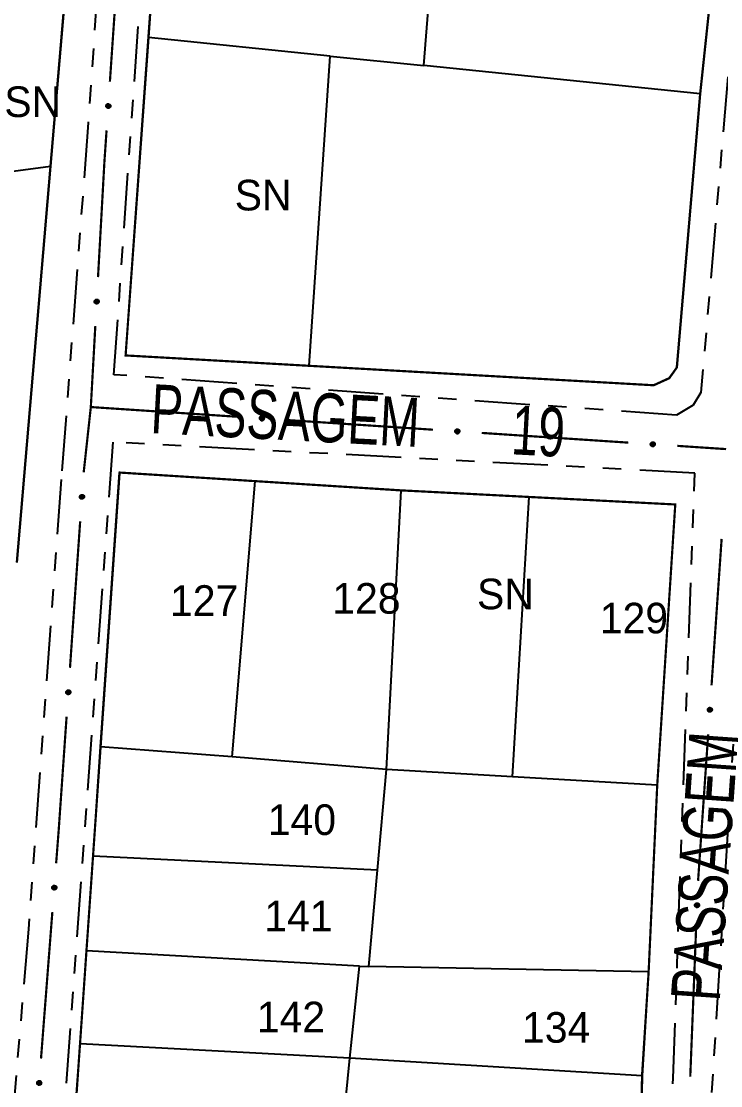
# Model space of a CAD drawing. Extents: x 203555 to 204724, y 4873703 to 4874787.
# Drawn here: x 204146 to 204203.1, y 4874128.2 to 4874215.2 of the extents above; entities that cross this region are included whole.
import ezdxf
from ezdxf.enums import TextEntityAlignment as Align

# ---------------------------------------------------------------- set-up
doc = ezdxf.new("R2010")
doc.units = 0
doc.header["$LTSCALE"] = 1.5
doc.header["$MEASUREMENT"] = 0
doc.linetypes.add('TRACO_25', pattern=[8, 3, -1, 1, -1, 1, -1])
for name, color, linetype in [('CD_MALHA_LOTES', 7, 'CONTINUOUS'), ('RU-QUADRA', 210, 'CONTINUOUS'), ('SV-EIXO-RUA-N-PAV', 6, 'CONTINUOUS'), ('SV-RUA-NAO-PAV', 7, 'CONTINUOUS'), ('SV-TXT-RUA-N-PAV', 7, 'CONTINUOUS'), ('Th_NmrPort', 1, 'CONTINUOUS')]:
    doc.layers.add(name, color=color, linetype=linetype)
doc.styles.add('ARIAL', font='ARIAL.SHX')

msp = doc.modelspace()

# ---------------------------------------------------------------- linework, layer by layer
at = {"layer": 'CD_MALHA_LOTES', "linetype": 'Continuous', "flags": 128}
for points in [[(204157.948806, 4874236.347314), (204156.35773, 4874213.833487)], [(204178.860149, 4874211.533208), (204180.046047, 4874226.638532)], [(204203.06, 4874224.70722), (204201.418482, 4874209.227212)], [(204149.717776, 4874219.278791), (204148.359685, 4874203.320337)], [(204156.35773, 4874213.833487), (204154.498344, 4874187.861681)], [(204171.20353, 4874212.315895), (204156.35773, 4874213.833487)], [(204169.498958, 4874187.014803), (204171.20353, 4874212.315895)], [(204171.20353, 4874212.315895), (204178.860149, 4874211.533208)], [(204201.418482, 4874209.227212), (204178.860149, 4874211.533208)], [(204201.418482, 4874209.227212), (204199.510648, 4874186.868409), (204198.898136, 4874186.000017), (204197.628803, 4874185.426698), (204169.498958, 4874187.014803)], [(204129.415479, 4874200.780359), (204148.359685, 4874203.320337)], [(204148.359685, 4874203.320337), (204145.610182, 4874170.950442)], [(204154.498344, 4874187.861681), (204169.498958, 4874187.014803)], [(204152.456783, 4874155.898915), (204154.008751, 4874178.295511)], [(204154.008751, 4874178.295511), (204165.067978, 4874177.596171)], [(204163.188294, 4874155.068018), (204165.067978, 4874177.596171)], [(204165.067978, 4874177.596171), (204177.014861, 4874176.840699)], [(204175.810425, 4874154.047154), (204177.014861, 4874176.840699)], [(204177.014861, 4874176.840699), (204187.460962, 4874176.302779)], [(204186.102378, 4874153.450553), (204187.460962, 4874176.302779)], [(204187.460962, 4874176.302779), (204199.388501, 4874175.688572)], [(204199.388501, 4874175.688572), (204197.915222, 4874152.754811)], [(204151.837883, 4874146.967513), (204152.456783, 4874155.898915)], [(204163.188294, 4874155.068018), (204152.456783, 4874155.898915)], [(204175.810425, 4874154.047154), (204163.188294, 4874155.068018)], [(204175.066956, 4874145.80783), (204175.810425, 4874154.047154)], [(204186.102378, 4874153.450553), (204175.810425, 4874154.047154)], [(204197.915222, 4874152.754811), (204186.102378, 4874153.450553)], [(204197.915222, 4874152.754811), (204197.213782, 4874137.516815)], [(204151.300911, 4874139.218417), (204151.837883, 4874146.967513)], [(204175.066956, 4874145.80783), (204151.837883, 4874146.967513)], [(204174.358747, 4874137.959277), (204175.066956, 4874145.80783)], [(204150.775359, 4874131.634136), (204151.300911, 4874139.218417)], [(204173.60905, 4874137.97379), (204151.300911, 4874139.218417)], [(204172.806369, 4874130.45355), (204173.60905, 4874137.97379)], [(204173.60905, 4874137.97379), (204174.358747, 4874137.959277)], [(204197.213782, 4874137.516815), (204174.358747, 4874137.959277)], [(204197.213782, 4874137.516815), (204196.67463, 4874129.023223)], [(204150.255738, 4874124.135426), (204150.775359, 4874131.634136)], [(204172.806369, 4874130.45355), (204150.775359, 4874131.634136)], [(204172.058993, 4874122.70893), (204172.806369, 4874130.45355)], [(204196.67463, 4874129.023223), (204172.806369, 4874130.45355)], [(204196.67463, 4874129.023223), (204196.53253, 4874121.120501)]]:
    msp.add_lwpolyline(points, dxfattribs=at)
at = {"layer": 'RU-QUADRA', "linetype": 'Continuous', "const_width": 0.18, "flags": 128}
for points in [[(204145.610182, 4874170.950442), (204148.359685, 4874203.320337), (204149.717776, 4874219.278791), (204150.818705, 4874236.132016), (204151.594941, 4874257.052518), (204151.794491, 4874274.447751), (204151.890514, 4874282.818344), (204151.047781, 4874290.597971), (204153.675186, 4874290.728986), (204153.438682, 4874302.174004), (204155.04448, 4874302.135392), (204155.285515, 4874313.652066), (204176.228809, 4874311.02542), (204177.891283, 4874342.037418), (204178.6988, 4874354.560613), (204177.819166, 4874354.577341), (204178.616483, 4874372.990273), (204179.755085, 4874373.021365), (204180.02091, 4874379.503636), (204181.257058, 4874409.64768), (204171.19837, 4874410.948963), (204151.47935, 4874413.499996), (204138.75716, 4874415.04792)], [(204196.532301, 4874121.107744), (204196.67463, 4874129.023223), (204197.213782, 4874137.516815), (204197.915222, 4874152.754811), (204199.388501, 4874175.688572), (204177.014861, 4874176.840699), (204154.008751, 4874178.295511), (204152.456783, 4874155.898915), (204151.837883, 4874146.967513), (204151.300911, 4874139.218417), (204150.775359, 4874131.634136), (204150.255738, 4874124.135426)]]:
    msp.add_lwpolyline(points, dxfattribs=at)
msp.add_lwpolyline([(204208.242088, 4874296.021092), (204164.743372, 4874300.949797), (204163.79895, 4874300.491406), (204163.203281, 4874299.663063), (204160.931664, 4874277.705262), (204159.482338, 4874257.468029), (204158.783569, 4874247.710973), (204158.059896, 4874237.606169), (204157.410469, 4874228.538092), (204156.35773, 4874213.833487), (204154.498344, 4874187.861681), (204169.498958, 4874187.014803), (204197.628803, 4874185.426698), (204198.898136, 4874186.000017), (204199.510648, 4874186.868409), (204201.418482, 4874209.227212), (204203.06, 4874224.70722), (204204.024977, 4874240.600491), (204204.996044, 4874256.594055), (204206.609799, 4874273.22761), (204205.532474, 4874273.333216)], close=True, dxfattribs=at)
at = {"layer": 'SV-EIXO-RUA-N-PAV', "const_width": 0.18}
for points in [[(204154.035284, 4874222.199683), (204153.215582, 4874210.227712)], [(204152.942347, 4874206.237055), (204152.80573, 4874204.241727)], [(204152.769259, 4874203.709046), (204152.245494, 4874194.257475)], [(204152.80573, 4874204.241727), (204152.769259, 4874203.709046)], [(204152.024171, 4874190.263603), (204151.692187, 4874184.272794)], [(204151.657425, 4874183.645513), (204151.074872, 4874178.305438)], [(204151.692187, 4874184.272794), (204151.657425, 4874183.645513)], [(204151.657425, 4874183.645513), (204163.631231, 4874182.85306)], [(204167.622499, 4874182.588909), (204179.596305, 4874181.796457)], [(204183.587574, 4874181.532306), (204195.561379, 4874180.739853)], [(204199.552648, 4874180.475702), (204203.543916, 4874180.211551)], [(204150.788676, 4874174.315851), (204149.955906, 4874162.344782)], [(204203.174832, 4874172.881588), (204202.350864, 4874160.909909)], [(204149.678316, 4874158.354425), (204149.053738, 4874149.376123)], [(204202.076209, 4874156.91935), (204201.252241, 4874144.947672)], [(204149.029456, 4874149.027074), (204148.824822, 4874146.384879)], [(204149.053738, 4874149.376123), (204149.029456, 4874149.027074)], [(204148.515952, 4874142.396822), (204147.589342, 4874130.432651)], [(204201.086337, 4874140.951227), (204200.613465, 4874128.960547)]]:
    msp.add_lwpolyline(points, dxfattribs=at)
at = {"layer": 'SV-EIXO-RUA-N-PAV'}
for points in [[(204153.198603, 4874208.368209), (204153.231262, 4874208.331803), (204153.251887, 4874208.293836), (204153.259974, 4874208.257218), (204153.258684, 4874208.222996), (204153.25342, 4874208.188134), (204153.240358, 4874208.154157), (204153.217508, 4874208.119657), (204153.181218, 4874208.086639), (204153.140936, 4874208.068067), (204153.10546, 4874208.058218), (204153.069698, 4874208.057509), (204153.035917, 4874208.06319), (204153.001072, 4874208.077924), (204152.966336, 4874208.101422), (204152.934018, 4874208.138717), (204152.914054, 4874208.176078), (204152.907161, 4874208.211702), (204152.906676, 4874208.247659), (204152.912476, 4874208.283186), (204152.92549, 4874208.316464), (204152.949212, 4874208.351396), (204152.986444, 4874208.382806), (204153.02348, 4874208.403143), (204153.058998, 4874208.410534), (204153.094409, 4874208.410215), (204153.129439, 4874208.405361), (204153.16414, 4874208.393653), (204153.198603, 4874208.368209)], [(204152.252694, 4874192.397909), (204152.285824, 4874192.36193), (204152.306941, 4874192.324234), (204152.315504, 4874192.287725), (204152.314658, 4874192.253489), (204152.309848, 4874192.218561), (204152.29723, 4874192.184417), (204152.27483, 4874192.149623), (204152.238973, 4874192.116136), (204152.198935, 4874192.097042), (204152.16359, 4874192.086732), (204152.12784, 4874192.085558), (204152.093989, 4874192.090799), (204152.058955, 4874192.10508), (204152.023916, 4874192.128124), (204151.991116, 4874192.164995), (204151.970668, 4874192.202093), (204151.963312, 4874192.237625), (204151.96236, 4874192.273573), (204151.967698, 4874192.309172), (204151.980278, 4874192.342617), (204152.003543, 4874192.377854), (204152.040364, 4874192.409745), (204152.077132, 4874192.430563), (204152.112551, 4874192.438415), (204152.147963, 4874192.438556), (204152.183053, 4874192.434157), (204152.217904, 4874192.422902), (204152.252694, 4874192.397909)], [(204165.490768, 4874182.840313), (204165.527099, 4874182.873056), (204165.56502, 4874182.893767), (204165.601619, 4874182.901938), (204165.635844, 4874182.900725), (204165.670718, 4874182.89554), (204165.704724, 4874182.882556), (204165.739276, 4874182.859785), (204165.772377, 4874182.82357), (204165.79104, 4874182.78333), (204165.800971, 4874182.747877), (204165.801761, 4874182.712116), (204165.796157, 4874182.678323), (204165.781502, 4874182.643444), (204165.758083, 4874182.608655), (204165.720862, 4874182.576252), (204165.683547, 4874182.556203), (204165.647938, 4874182.549229), (204165.611982, 4874182.548662), (204165.576443, 4874182.554382), (204165.543134, 4874182.567319), (204165.508149, 4874182.590961), (204165.476654, 4874182.628122), (204165.456233, 4874182.665112), (204165.448761, 4874182.700613), (204165.449, 4874182.736024), (204165.453774, 4874182.771065), (204165.465403, 4874182.805793), (204165.490768, 4874182.840313)], [(204181.455842, 4874181.78371), (204181.492173, 4874181.816452), (204181.530094, 4874181.837163), (204181.566693, 4874181.845334), (204181.600918, 4874181.844121), (204181.635792, 4874181.838937), (204181.669799, 4874181.825953), (204181.70435, 4874181.803181), (204181.737451, 4874181.766967), (204181.756114, 4874181.726726), (204181.766045, 4874181.691273), (204181.766835, 4874181.655513), (204181.761231, 4874181.621719), (204181.746576, 4874181.586841), (204181.723157, 4874181.552051), (204181.685936, 4874181.519649), (204181.648621, 4874181.499599), (204181.613012, 4874181.492625), (204181.577056, 4874181.492059), (204181.541517, 4874181.497778), (204181.508208, 4874181.510716), (204181.473223, 4874181.534358), (204181.441728, 4874181.571519), (204181.421307, 4874181.608508), (204181.413835, 4874181.644009), (204181.414074, 4874181.67942), (204181.418848, 4874181.714462), (204181.430477, 4874181.74919), (204181.455842, 4874181.78371)], [(204197.420916, 4874180.727106), (204197.457247, 4874180.759849), (204197.495168, 4874180.78056), (204197.531767, 4874180.78873), (204197.565992, 4874180.787518), (204197.600866, 4874180.782333), (204197.634873, 4874180.769349), (204197.669424, 4874180.746578), (204197.702525, 4874180.710363), (204197.721188, 4874180.670123), (204197.731119, 4874180.634669), (204197.731909, 4874180.598909), (204197.726305, 4874180.565116), (204197.71165, 4874180.530237), (204197.688231, 4874180.495448), (204197.65101, 4874180.463045), (204197.613695, 4874180.442995), (204197.578086, 4874180.436022), (204197.54213, 4874180.435455), (204197.506591, 4874180.441174), (204197.473282, 4874180.454112), (204197.438297, 4874180.477754), (204197.406802, 4874180.514915), (204197.386381, 4874180.551905), (204197.378909, 4874180.587405), (204197.379148, 4874180.622817), (204197.383922, 4874180.657858), (204197.395551, 4874180.692586), (204197.420916, 4874180.727106)], [(204151.047257, 4874176.446724), (204151.079876, 4874176.410282), (204151.10046, 4874176.372292), (204151.108507, 4874176.335665), (204151.107179, 4874176.301445), (204151.101878, 4874176.266589), (204151.088779, 4874176.232626), (204151.065891, 4874176.198151), (204151.029565, 4874176.165173), (204150.989262, 4874176.146645), (204150.953776, 4874176.136834), (204150.918013, 4874176.136164), (204150.884239, 4874176.141882), (204150.84941, 4874176.156654), (204150.814699, 4874176.18019), (204150.782422, 4874176.21752), (204150.762498, 4874176.254903), (204150.755645, 4874176.290534), (204150.755199, 4874176.326492), (204150.761038, 4874176.362012), (204150.774088, 4874176.395277), (204150.797848, 4874176.430182), (204150.835114, 4874176.461551), (204150.872172, 4874176.481849), (204150.907698, 4874176.489201), (204150.943109, 4874176.488843), (204150.978134, 4874176.48395), (204151.012822, 4874176.472205), (204151.047257, 4874176.446724)], [(204149.936897, 4874160.485298), (204149.969516, 4874160.448857), (204149.9901, 4874160.410867), (204149.998147, 4874160.37424), (204149.996819, 4874160.340019), (204149.991518, 4874160.305163), (204149.978419, 4874160.2712), (204149.955531, 4874160.236726), (204149.919205, 4874160.203747), (204149.878902, 4874160.185219), (204149.843416, 4874160.175408), (204149.807653, 4874160.174739), (204149.773879, 4874160.180456), (204149.73905, 4874160.195229), (204149.704339, 4874160.218764), (204149.672062, 4874160.256094), (204149.652138, 4874160.293477), (204149.645285, 4874160.329109), (204149.644839, 4874160.365066), (204149.650678, 4874160.400587), (204149.663728, 4874160.433851), (204149.687488, 4874160.468757), (204149.724754, 4874160.500126), (204149.761812, 4874160.520423), (204149.797338, 4874160.527776), (204149.832749, 4874160.527417), (204149.867774, 4874160.522525), (204149.902462, 4874160.510779), (204149.936897, 4874160.485298)], [(204202.333223, 4874159.050413), (204202.365869, 4874159.013995), (204202.38648, 4874158.97602), (204202.394555, 4874158.939399), (204202.393252, 4874158.905178), (204202.387976, 4874158.870318), (204202.374903, 4874158.836345), (204202.35204, 4874158.801854), (204202.315738, 4874158.768849), (204202.275449, 4874158.750291), (204202.23997, 4874158.740454), (204202.204208, 4874158.739758), (204202.170429, 4874158.745451), (204202.135589, 4874158.760198), (204202.100861, 4874158.783708), (204202.068557, 4874158.821014), (204202.048606, 4874158.858382), (204202.041726, 4874158.894009), (204202.041253, 4874158.929966), (204202.047066, 4874158.965491), (204202.060092, 4874158.998765), (204202.083826, 4874159.033688), (204202.12107, 4874159.065084), (204202.158113, 4874159.085409), (204202.193633, 4874159.092787), (204202.229044, 4874159.092455), (204202.264072, 4874159.087588), (204202.298769, 4874159.075868), (204202.333223, 4874159.050413)], [(204148.791233, 4874144.525602), (204148.823566, 4874144.488906), (204148.843851, 4874144.450756), (204148.851611, 4874144.414067), (204148.850015, 4874144.379858), (204148.84444, 4874144.345045), (204148.831075, 4874144.311186), (204148.807918, 4874144.276891), (204148.771335, 4874144.244199), (204148.730888, 4874144.225987), (204148.695325, 4874144.216455), (204148.659558, 4874144.216066), (204148.62583, 4874144.222048), (204148.591118, 4874144.237093), (204148.556593, 4874144.2609), (204148.524609, 4874144.298482), (204148.504979, 4874144.33602), (204148.498405, 4874144.371704), (204148.498242, 4874144.407664), (204148.504359, 4874144.443138), (204148.517669, 4874144.476299), (204148.541702, 4874144.511017), (204148.579214, 4874144.542093), (204148.616429, 4874144.562099), (204148.652012, 4874144.569173), (204148.687419, 4874144.568537), (204148.722404, 4874144.56337), (204148.756999, 4874144.551353), (204148.791233, 4874144.525602)], [(204201.280806, 4874143.088905), (204201.314506, 4874143.053459), (204201.33622, 4874143.016104), (204201.345364, 4874142.979736), (204201.345065, 4874142.945491), (204201.340812, 4874142.910491), (204201.32874, 4874142.87615), (204201.306898, 4874142.841004), (204201.271578, 4874142.806949), (204201.23185, 4874142.787219), (204201.196674, 4874142.776347), (204201.160948, 4874142.774604), (204201.127017, 4874142.779304), (204201.09176, 4874142.793024), (204201.056358, 4874142.815507), (204201.022975, 4874142.851851), (204201.001937, 4874142.888618), (204200.994016, 4874142.924028), (204200.992491, 4874142.959956), (204200.997261, 4874142.995635), (204201.009306, 4874143.029277), (204201.032006, 4874143.06488), (204201.068314, 4874143.097355), (204201.104746, 4874143.118756), (204201.140035, 4874143.127171), (204201.17544, 4874143.127877), (204201.210596, 4874143.124039), (204201.245622, 4874143.11334), (204201.280806, 4874143.088905)], [(204147.555753, 4874128.573374), (204147.588086, 4874128.536678), (204147.608371, 4874128.498528), (204147.616131, 4874128.461839), (204147.614535, 4874128.42763), (204147.60896, 4874128.392816), (204147.595595, 4874128.358957), (204147.572438, 4874128.324663), (204147.535854, 4874128.29197), (204147.495407, 4874128.273759), (204147.459845, 4874128.264227), (204147.424078, 4874128.263837), (204147.39035, 4874128.26982), (204147.355638, 4874128.284865), (204147.321113, 4874128.308672), (204147.289129, 4874128.346254), (204147.269499, 4874128.383792), (204147.262925, 4874128.419476), (204147.262761, 4874128.455436), (204147.268879, 4874128.490909), (204147.282189, 4874128.524071), (204147.306222, 4874128.558789), (204147.343733, 4874128.589865), (204147.380949, 4874128.609871), (204147.416532, 4874128.616944), (204147.451938, 4874128.616308), (204147.486924, 4874128.611142), (204147.521519, 4874128.599124), (204147.555753, 4874128.573374)]]:
    msp.add_lwpolyline(points, close=True, dxfattribs=at)
for points in [[(204152.912476, 4874208.283186), (204152.914054, 4874208.176078)], [(204152.919321, 4874208.295452), (204152.923986, 4874208.163831)], [(204152.92549, 4874208.316464), (204152.934018, 4874208.138717)], [(204152.939348, 4874208.328273), (204152.950244, 4874208.127841)], [(204152.949212, 4874208.351396), (204152.966336, 4874208.101422)], [(204152.969092, 4874208.363165), (204152.983402, 4874208.092745)], [(204152.986444, 4874208.382806), (204153.001072, 4874208.077924)], [(204153.003814, 4874208.390878), (204153.017771, 4874208.075347)], [(204153.02348, 4874208.403143), (204153.035917, 4874208.06319)], [(204153.040234, 4874208.403429), (204153.052513, 4874208.063394)], [(204153.058998, 4874208.410534), (204153.069698, 4874208.057509)], [(204153.076095, 4874208.407812), (204153.085092, 4874208.059796)], [(204153.094409, 4874208.410215), (204153.10546, 4874208.058218)], [(204153.112758, 4874208.403934), (204153.125317, 4874208.067984)], [(204153.129439, 4874208.405361), (204153.140936, 4874208.068067)], [(204153.146325, 4874208.394797), (204153.16183, 4874208.081896)], [(204153.16414, 4874208.393653), (204153.181218, 4874208.086639)], [(204153.17952, 4874208.380215), (204153.197727, 4874208.106793)], [(204153.198603, 4874208.368209), (204153.217508, 4874208.119657)], [(204153.215587, 4874208.347656), (204153.229018, 4874208.144314)], [(204153.231262, 4874208.331803), (204153.240358, 4874208.154157)], [(204153.243113, 4874208.310211), (204153.24651, 4874208.180045)], [(204153.251887, 4874208.293836), (204153.25342, 4874208.188134)], [(204152.023268, 4874192.389881), (204152.041093, 4874192.11967)], [(204152.040364, 4874192.409745), (204152.058955, 4874192.10508)], [(204152.057628, 4874192.418042), (204152.075686, 4874192.10272)], [(204152.077132, 4874192.430563), (204152.093989, 4874192.090799)], [(204152.093882, 4874192.431066), (204152.110581, 4874192.09122)], [(204152.112551, 4874192.438415), (204152.12784, 4874192.085558)], [(204152.129682, 4874192.435915), (204152.143204, 4874192.088046)], [(204152.147963, 4874192.438556), (204152.16359, 4874192.086732)], [(204152.166392, 4874192.432514), (204152.183318, 4874192.096755)], [(204152.183053, 4874192.434157), (204152.198935, 4874192.097042)], [(204152.200076, 4874192.423815), (204152.219647, 4874192.111142)], [(204152.217904, 4874192.422902), (204152.238973, 4874192.116136)], [(204152.233457, 4874192.409665), (204152.255218, 4874192.136503)], [(204152.252694, 4874192.397909), (204152.27483, 4874192.149623)], [(204151.967698, 4874192.309172), (204151.970668, 4874192.202093)], [(204151.974382, 4874192.321526), (204151.980758, 4874192.189977)], [(204151.980278, 4874192.342617), (204151.991116, 4874192.164995)], [(204151.993981, 4874192.354605), (204152.007482, 4874192.154331)], [(204152.003543, 4874192.377854), (204152.023916, 4874192.128124)], [(204152.269944, 4874192.377578), (204152.286019, 4874192.174428)], [(204152.285824, 4874192.36193), (204152.29723, 4874192.184417)], [(204152.297955, 4874192.340494), (204152.303044, 4874192.210383)], [(204152.306941, 4874192.324234), (204152.309848, 4874192.218561)], [(204165.478805, 4874182.821203), (204165.752186, 4874182.840033)], [(204165.490768, 4874182.840313), (204165.739276, 4874182.859785)], [(204165.511283, 4874182.857344), (204165.714593, 4874182.871239)], [(204165.527099, 4874182.873056), (204165.704724, 4874182.882556)], [(204165.548665, 4874182.884955), (204165.678823, 4874182.888649)], [(204165.56502, 4874182.893767), (204165.670718, 4874182.89554)], [(204165.448761, 4874182.700613), (204165.801761, 4874182.712116)], [(204165.449, 4874182.736024), (204165.800971, 4874182.747877)], [(204165.451444, 4874182.717716), (204165.799439, 4874182.727505)], [(204165.453774, 4874182.771065), (204165.79104, 4874182.78333)], [(204165.455238, 4874182.754388), (204165.791159, 4874182.767711)], [(204165.455909, 4874182.681865), (204165.795914, 4874182.694918)], [(204165.456233, 4874182.665112), (204165.796157, 4874182.678323)], [(204165.464299, 4874182.787976), (204165.777164, 4874182.804192)], [(204165.465403, 4874182.805793), (204165.772377, 4874182.82357)], [(204165.468543, 4874182.645474), (204165.784041, 4874182.660149)], [(204165.476654, 4874182.628122), (204165.781502, 4874182.643444)], [(204165.496334, 4874182.610815), (204165.766721, 4874182.62574)], [(204165.508149, 4874182.590961), (204165.758083, 4874182.608655)], [(204165.531294, 4874182.581151), (204165.731701, 4874182.592503)], [(204165.543134, 4874182.567319), (204165.720862, 4874182.576252)], [(204165.564161, 4874182.561198), (204165.69577, 4874182.566163)], [(204165.576443, 4874182.554382), (204165.683547, 4874182.556203)], [(204181.413835, 4874181.644009), (204181.766835, 4874181.655513)], [(204181.414074, 4874181.67942), (204181.766045, 4874181.691273)], [(204181.416518, 4874181.661113), (204181.764513, 4874181.670902)], [(204181.418848, 4874181.714462), (204181.756114, 4874181.726726)], [(204181.420312, 4874181.697784), (204181.756233, 4874181.711107)], [(204181.420983, 4874181.625262), (204181.760988, 4874181.638315)], [(204181.421307, 4874181.608508), (204181.761231, 4874181.621719)], [(204181.429373, 4874181.731372), (204181.742238, 4874181.747589)], [(204181.430477, 4874181.74919), (204181.737451, 4874181.766967)], [(204181.433617, 4874181.588871), (204181.749115, 4874181.603545)], [(204181.441728, 4874181.571519), (204181.746576, 4874181.586841)], [(204181.44388, 4874181.7646), (204181.71726, 4874181.78343)], [(204181.455842, 4874181.78371), (204181.70435, 4874181.803181)], [(204181.461408, 4874181.554211), (204181.731795, 4874181.569136)], [(204181.473223, 4874181.534358), (204181.723157, 4874181.552051)], [(204181.476357, 4874181.800741), (204181.679667, 4874181.814635)], [(204181.492173, 4874181.816452), (204181.669799, 4874181.825953)], [(204181.496368, 4874181.524547), (204181.696775, 4874181.535899)], [(204181.508208, 4874181.510716), (204181.685936, 4874181.519649)], [(204181.513739, 4874181.828352), (204181.643897, 4874181.832045)], [(204181.529235, 4874181.504594), (204181.660844, 4874181.509559)], [(204181.530094, 4874181.837163), (204181.635792, 4874181.838937)], [(204181.541517, 4874181.497778), (204181.648621, 4874181.499599)], [(204197.378909, 4874180.587405), (204197.731909, 4874180.598909)], [(204197.379148, 4874180.622817), (204197.731119, 4874180.634669)], [(204197.381592, 4874180.604509), (204197.729587, 4874180.614298)], [(204197.383922, 4874180.657858), (204197.721188, 4874180.670123)], [(204197.385386, 4874180.641181), (204197.721308, 4874180.654504)], [(204197.386057, 4874180.568658), (204197.726063, 4874180.581711)], [(204197.386381, 4874180.551905), (204197.726305, 4874180.565116)], [(204197.394447, 4874180.674769), (204197.707312, 4874180.690985)], [(204197.395551, 4874180.692586), (204197.702525, 4874180.710363)], [(204197.398691, 4874180.532267), (204197.714189, 4874180.546942)], [(204197.406802, 4874180.514915), (204197.71165, 4874180.530237)], [(204197.408954, 4874180.707996), (204197.682334, 4874180.726826)], [(204197.420916, 4874180.727106), (204197.669424, 4874180.746578)], [(204197.426482, 4874180.497608), (204197.696869, 4874180.512533)], [(204197.438297, 4874180.477754), (204197.688231, 4874180.495448)], [(204197.441431, 4874180.744137), (204197.644741, 4874180.758032)], [(204197.457247, 4874180.759849), (204197.634873, 4874180.769349)], [(204197.461442, 4874180.467944), (204197.661849, 4874180.479295)], [(204197.473282, 4874180.454112), (204197.65101, 4874180.463045)], [(204197.478813, 4874180.771748), (204197.608971, 4874180.775442)], [(204197.494309, 4874180.447991), (204197.625918, 4874180.452956)], [(204197.495168, 4874180.78056), (204197.600866, 4874180.782333)], [(204197.506591, 4874180.441174), (204197.613695, 4874180.442995)], [(204150.761038, 4874176.362012), (204150.762498, 4874176.254903)], [(204150.767896, 4874176.374271), (204150.772417, 4874176.242646)], [(204150.774088, 4874176.395277), (204150.782422, 4874176.21752)], [(204150.787959, 4874176.407071), (204150.798636, 4874176.206626)], [(204150.797848, 4874176.430182), (204150.814699, 4874176.18019)], [(204150.817741, 4874176.44193), (204150.831755, 4874176.171495)], [(204150.835114, 4874176.461551), (204150.84941, 4874176.156654)], [(204150.852493, 4874176.469605), (204150.866106, 4874176.154059)], [(204150.872172, 4874176.481849), (204150.884239, 4874176.141882)], [(204150.888927, 4874176.482116), (204150.900835, 4874176.142068)], [(204150.907698, 4874176.489201), (204150.918013, 4874176.136164)], [(204150.924793, 4874176.48646), (204150.93341, 4874176.138434)], [(204150.943109, 4874176.488843), (204150.953776, 4874176.136834)], [(204150.961451, 4874176.482542), (204150.973643, 4874176.146578)], [(204150.978134, 4874176.48395), (204150.989262, 4874176.146645)], [(204150.995009, 4874176.473369), (204151.010172, 4874176.160451)], [(204151.012822, 4874176.472205), (204151.029565, 4874176.165173)], [(204151.028187, 4874176.45875), (204151.046096, 4874176.185308)], [(204151.047257, 4874176.446724), (204151.065891, 4874176.198151)], [(204151.064218, 4874176.426152), (204151.077428, 4874176.222795)], [(204151.079876, 4874176.410282), (204151.088779, 4874176.232626)], [(204151.091703, 4874176.388676), (204151.094959, 4874176.258507)], [(204151.10046, 4874176.372292), (204151.101878, 4874176.266589)], [(204149.650678, 4874160.400587), (204149.652138, 4874160.293477)], [(204149.657536, 4874160.412846), (204149.662057, 4874160.28122)], [(204149.663728, 4874160.433851), (204149.672062, 4874160.256094)], [(204149.677599, 4874160.445645), (204149.688276, 4874160.245201)], [(204149.687488, 4874160.468757), (204149.704339, 4874160.218764)], [(204149.707381, 4874160.480505), (204149.721395, 4874160.210069)], [(204149.724754, 4874160.500126), (204149.73905, 4874160.195229)], [(204149.742133, 4874160.508179), (204149.755746, 4874160.192634)], [(204149.761812, 4874160.520423), (204149.773879, 4874160.180456)], [(204149.778567, 4874160.520691), (204149.790475, 4874160.180643)], [(204149.797338, 4874160.527776), (204149.807653, 4874160.174739)], [(204149.814433, 4874160.525035), (204149.82305, 4874160.177009)], [(204149.832749, 4874160.527417), (204149.843416, 4874160.175408)], [(204149.851091, 4874160.521117), (204149.863283, 4874160.185153)], [(204149.867774, 4874160.522525), (204149.878902, 4874160.185219)], [(204149.884649, 4874160.511943), (204149.899812, 4874160.199025)], [(204149.902462, 4874160.510779), (204149.919205, 4874160.203747)], [(204149.917827, 4874160.497325), (204149.935736, 4874160.223883)], [(204149.936897, 4874160.485298), (204149.955531, 4874160.236726)], [(204149.953858, 4874160.464726), (204149.967068, 4874160.26137)], [(204149.969516, 4874160.448857), (204149.978419, 4874160.2712)], [(204149.981343, 4874160.427251), (204149.984599, 4874160.297082)], [(204149.9901, 4874160.410867), (204149.991518, 4874160.305163)], [(204202.047066, 4874158.965491), (204202.048606, 4874158.858382)], [(204202.053915, 4874158.977755), (204202.058534, 4874158.846133)], [(204202.060092, 4874158.998765), (204202.068557, 4874158.821014)], [(204202.073954, 4874159.010569), (204202.084779, 4874158.810133)], [(204202.083826, 4874159.033688), (204202.100861, 4874158.783708)], [(204202.10371, 4874159.04545), (204202.117924, 4874158.775025)], [(204202.12107, 4874159.065084), (204202.135589, 4874158.760198)], [(204202.138443, 4874159.07315), (204202.152287, 4874158.757615)], [(204202.158113, 4874159.085409), (204202.170429, 4874158.745451)], [(204202.174867, 4874159.085689), (204202.187025, 4874158.74565)], [(204202.193633, 4874159.092787), (204202.204208, 4874158.739758)], [(204202.21073, 4874159.090059), (204202.219603, 4874158.74204)], [(204202.229044, 4874159.092455), (204202.23997, 4874158.740454)], [(204202.247391, 4874159.086168), (204202.25983, 4874158.750213)], [(204202.264072, 4874159.087588), (204202.275449, 4874158.750291)], [(204202.280955, 4874159.077019), (204202.296348, 4874158.764113)], [(204202.298769, 4874159.075868), (204202.315738, 4874158.768849)], [(204202.314144, 4874159.062425), (204202.332254, 4874158.788996)], [(204202.333223, 4874159.050413), (204202.35204, 4874158.801854)], [(204202.3502, 4874159.029853), (204202.363559, 4874158.826507)], [(204202.365869, 4874159.013995), (204202.374903, 4874158.836345)], [(204202.377712, 4874158.992398), (204202.381063, 4874158.862231)], [(204202.38648, 4874158.97602), (204202.387976, 4874158.870318)], [(204148.504359, 4874144.443138), (204148.504979, 4874144.33602)], [(204148.511313, 4874144.455342), (204148.514802, 4874144.323686)], [(204148.517669, 4874144.476299), (204148.524609, 4874144.298482)], [(204148.531633, 4874144.487984), (204148.540737, 4874144.287462)], [(204148.541702, 4874144.511017), (204148.556593, 4874144.2609)], [(204148.561686, 4874144.522609), (204148.57358, 4874144.252072)], [(204148.579214, 4874144.542093), (204148.591118, 4874144.237093)], [(204148.596655, 4874144.55001), (204148.607793, 4874144.234367)], [(204148.616429, 4874144.562099), (204148.62583, 4874144.222048)], [(204148.633186, 4874144.562235), (204148.642427, 4874144.222105)], [(204148.652012, 4874144.569173), (204148.659558, 4874144.216066)], [(204148.669084, 4874144.566298), (204148.674972, 4874144.218215)], [(204148.687419, 4874144.568537), (204148.695325, 4874144.216455)], [(204148.705711, 4874144.562093), (204148.715268, 4874144.226043)], [(204148.722404, 4874144.56337), (204148.730888, 4874144.225987)], [(204148.739196, 4874144.552656), (204148.751904, 4874144.239629)], [(204148.756999, 4874144.551353), (204148.771335, 4874144.244199)], [(204148.772258, 4874144.537778), (204148.788023, 4874144.264204)], [(204148.791233, 4874144.525602), (204148.807918, 4874144.276891)], [(204148.808033, 4874144.504898), (204148.819648, 4874144.301444)], [(204148.823566, 4874144.488906), (204148.831075, 4874144.311186)], [(204148.835223, 4874144.467208), (204148.837458, 4874144.337017)], [(204148.843851, 4874144.450756), (204148.84444, 4874144.345045)], [(204200.997261, 4874142.995635), (204201.001937, 4874142.888618)], [(204201.003747, 4874143.008095), (204201.01222, 4874142.876665)], [(204201.009306, 4874143.029277), (204201.022975, 4874142.851851)], [(204201.022816, 4874143.041482), (204201.039508, 4874142.841449)], [(204201.032006, 4874143.06488), (204201.056358, 4874142.815507)], [(204201.051537, 4874143.07722), (204201.073668, 4874142.807328)], [(204201.068314, 4874143.097355), (204201.09176, 4874142.793024)], [(204201.085444, 4874143.105926), (204201.108526, 4874142.790932)], [(204201.104746, 4874143.118756), (204201.127017, 4874142.779304)], [(204201.121485, 4874143.119526), (204201.1436, 4874142.779989)], [(204201.140035, 4874143.127171), (204201.160948, 4874142.774604)], [(204201.157204, 4874143.124945), (204201.176269, 4874142.777335)], [(204201.17544, 4874143.127877), (204201.196674, 4874142.776347)], [(204201.193964, 4874143.12213), (204201.21624, 4874142.786684)], [(204201.210596, 4874143.124039), (204201.23185, 4874142.787219)], [(204201.227781, 4874143.113968), (204201.252335, 4874142.801647)], [(204201.245622, 4874143.11334), (204201.271578, 4874142.806949)], [(204201.261384, 4874143.100353), (204201.287497, 4874142.827572)], [(204201.280806, 4874143.088905), (204201.306898, 4874142.841004)], [(204201.298378, 4874143.068851), (204201.317689, 4874142.865983)], [(204201.314506, 4874143.053459), (204201.32874, 4874142.87615)], [(204201.326976, 4874143.032218), (204201.334139, 4874142.902205)], [(204201.33622, 4874143.016104), (204201.340812, 4874142.910491)], [(204147.268879, 4874128.490909), (204147.269499, 4874128.383792)], [(204147.275833, 4874128.503114), (204147.279322, 4874128.371457)], [(204147.282189, 4874128.524071), (204147.289129, 4874128.346254)], [(204147.296153, 4874128.535755), (204147.305257, 4874128.335233)], [(204147.306222, 4874128.558789), (204147.321113, 4874128.308672)], [(204147.326206, 4874128.57038), (204147.3381, 4874128.299843)], [(204147.343733, 4874128.589865), (204147.355638, 4874128.284865)], [(204147.361175, 4874128.597781), (204147.372313, 4874128.282139)], [(204147.380949, 4874128.609871), (204147.39035, 4874128.26982)], [(204147.397706, 4874128.610007), (204147.406947, 4874128.269876)], [(204147.416532, 4874128.616944), (204147.424078, 4874128.263837)], [(204147.433604, 4874128.61407), (204147.439492, 4874128.265987)], [(204147.451938, 4874128.616308), (204147.459845, 4874128.264227)], [(204147.470231, 4874128.609864), (204147.479788, 4874128.273815)], [(204147.486924, 4874128.611142), (204147.495407, 4874128.273759)], [(204147.503715, 4874128.600428), (204147.516424, 4874128.287401)], [(204147.521519, 4874128.599124), (204147.535854, 4874128.29197)], [(204147.536778, 4874128.58555), (204147.552543, 4874128.311976)], [(204147.555753, 4874128.573374), (204147.572438, 4874128.324663)], [(204147.572553, 4874128.55267), (204147.584168, 4874128.349216)], [(204147.588086, 4874128.536678), (204147.595595, 4874128.358957)], [(204147.599743, 4874128.51498), (204147.601978, 4874128.384789)], [(204147.608371, 4874128.498528), (204147.60896, 4874128.392816)]]:
    msp.add_lwpolyline(points, dxfattribs=at)
at = {"layer": 'SV-RUA-NAO-PAV', "linetype": 'TRACO_25'}
for points in [[(204183.287444, 4874414.517914, 7.339424), (204180.523012, 4874363.350542, 8.292022), (204178.243918, 4874308.532674, 9.035513), (204177.286751, 4874306.879608, 9.035513), (204175.819042, 4874306.503832, 9.066492), (204166.063346, 4874306.745877, 9.128449), (204162.612201, 4874305.584297, 9.213641), (204159.426178, 4874302.49612, 9.229131), (204157.647857, 4874299.583016, 9.275599), (204157.021183, 4874295.12207, 9.345301), (204153.922753, 4874242.854944, 9.616365), (204151.446924, 4874206.860756, 9.670578), (204149.244245, 4874177.740218, 9.662833), (204146.569585, 4874140.990878, 9.662833), (204143.979003, 4874110.456735, 9.809983), (204142.645726, 4874091.230373, 9.809983), (204142.438255, 4874081.271753, 9.809983)], [(204195.817088, 4874073.574963, 10.561219), (204198.339402, 4874110.383717, 10.53024), (204199.209513, 4874128.815715, 10.522495), (204200.975163, 4874178.258149, 10.088792), (204153.454461, 4874180.768549, 9.957132), (204148.291131, 4874110.067926, 9.840961), (204147.002622, 4874090.81543, 9.840961), (204146.587679, 4874079.404512, 9.840961)], [(204202.015462, 4874121.673591, 10.460538), (204205.457379, 4874177.438196, 10.173984), (204254.200281, 4874174.185988, 10.599942), (204252.03465, 4874136.999058, 10.592197), (204248.981746, 4874096.147366, 10.979433)]]:
    msp.add_polyline3d(points, dxfattribs=at)
msp.add_polyline3d([(204189.992425, 4874300.348519, 9.190407), (204208.863244, 4874299.238784, 9.213641), (204210.971656, 4874297.931107, 9.213641), (204211.371262, 4874294.920068, 9.213641), (204206.749413, 4874246.49273, 9.469216), (204201.485493, 4874184.844707, 10.112026), (204200.853887, 4874183.807129, 10.073303), (204199.483213, 4874182.977377, 10.073303), (204153.542584, 4874186.289326, 9.709302), (204156.263989, 4874225.258062, 9.600876), (204158.199676, 4874258.977648, 9.569898), (204161.71994, 4874299.780083, 9.275599), (204163.393177, 4874301.758629, 9.267854), (204165.767684, 4874302.286709, 9.244619), (204168.555646, 4874302.451681, 9.221386)], close=True, dxfattribs=at)

# ---------------------------------------------------------------- texts
at = {"layer": 'SV-TXT-RUA-N-PAV', "style": 'ARIAL', "width": 0.7}
for s, rotation, p in [('PASSAGEM', 357, (204156.481345, 4874181.526096)), ('19', 357, (204185.924372, 4874179.794153)), ('PASSAGEM', 86, (204203.012567, 4874135.043699))]:
    msp.add_text(s, height=4, rotation=rotation, dxfattribs=at).set_placement(p)
at = {"layer": 'Th_NmrPort', "color": 1}
for s, p in [('SN', (204144.591686, 4874208.585405)), ('SN', (204163.411419, 4874200.957241)), ('127', (204158.124526, 4874167.841894)), ('128', (204171.375979, 4874168.020968)), ('SN', (204183.194844, 4874168.379115)), ('129', (204193.222971, 4874166.409304)), ('140', (204166.108403, 4874149.942777)), ('141', (204165.822922, 4874142.070975)), ('142', (204165.213034, 4874133.826144)), ('134', (204186.874013, 4874132.973783))]:
    msp.add_text(s, height=2.5, dxfattribs=at).set_placement(p, align=Align.MIDDLE_LEFT)

doc.saveas('drawing.dxf')
